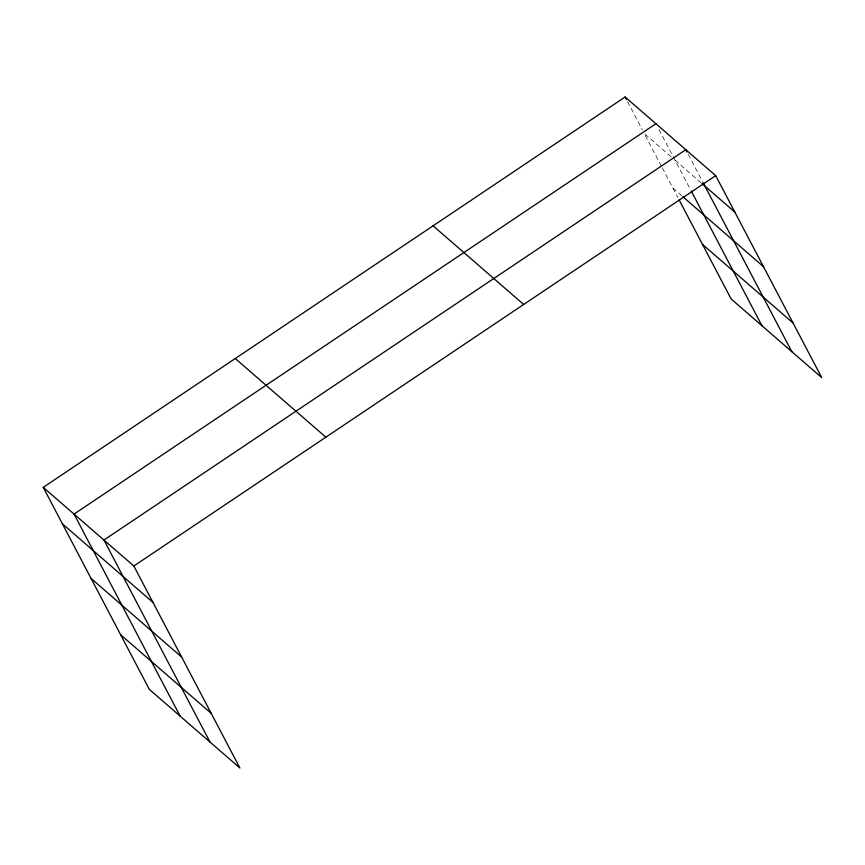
<?xml version="1.0" encoding="UTF-8"?>
<svg xmlns="http://www.w3.org/2000/svg" width="865" height="865" viewBox="0 0 865 865"><rect width="100%" height="100%" fill="white"/><g stroke="black" fill="none" stroke-linecap="round" stroke-linejoin="round"><path stroke-width="0.65" stroke-dasharray="4.33 3.24" d="M671.067 156.727L644.23 133.437L661.693 166.696M675.035 160.187L700.942 182.677M672.916 188.073L681.858 195.836M688.27 154.403L702.466 181.434M658.989 129.62L672.57 155.484M673.186 156.651L690.627 189.878M627.568 101.702L642.381 129.912M662.32 167.886L677.846 197.458"/><path stroke-width="1.3" d="M43.25 487.352L133.848 566.002L239.897 768.001L149.299 689.351L43.25 487.352L625.103 96.999L715.701 175.649L821.75 377.648L731.152 298.998L679.079 199.804M655.908 123.738L74.055 514.091L180.104 716.09M133.848 566.002L715.701 175.649M701.948 183.542L734.828 212.087M682.853 196.701L763.514 266.723M702.477 244.363L793.064 323.013M433.095 225.819L523.682 304.469M235.258 358.532L325.856 437.182M62.377 523.79L152.975 602.44M91.063 578.426L181.661 657.076M120.613 634.715L211.211 713.365M687.037 152.045L685.804 149.699L103.951 540.041L210 742.04M703.083 182.612L791.853 351.698M691.254 191.068L761.957 325.737M625.103 96.999L626.336 99.356"/></g></svg>
